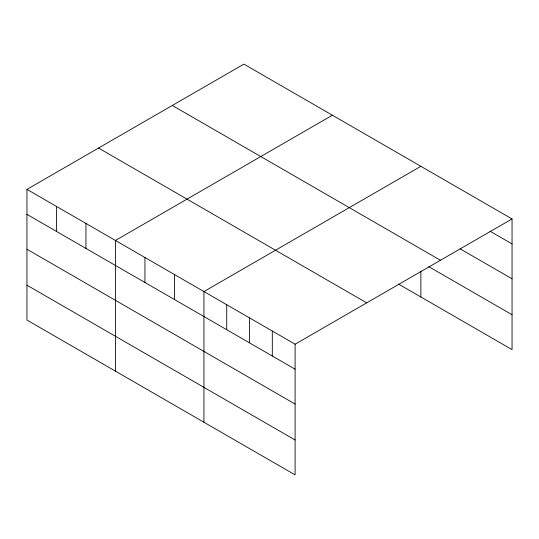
<?xml version="1.0" encoding="UTF-8"?>
<svg xmlns="http://www.w3.org/2000/svg" width="539" height="539" viewBox="0 0 539 539"><rect width="100%" height="100%" fill="white"/><g stroke="black" fill="none" stroke-linecap="round" stroke-linejoin="round"><path stroke-width="0.81" d="M26.95 189.384L295.102 344.199L295.102 474.872L26.95 320.058L26.95 189.384L243.897 64.128L512.05 218.942L512.05 349.616L398.577 284.107M332.388 115.218L115.44 240.475L115.44 371.149M420.878 166.308L203.931 291.559L203.931 422.232M295.102 344.199L512.05 218.942M489.971 231.177L512.05 243.924M460.057 248.782L512.05 278.804M172.305 105.462L440.457 260.276M428.714 266.623L512.05 314.736M98.543 148.05L366.695 302.864M26.95 214.367L295.102 369.181M26.95 249.24L295.102 404.061M26.95 285.178L295.102 439.992M420.878 271.238L420.878 296.982M272.31 331.04L272.31 356.023M249.517 317.882L249.517 342.858M226.724 304.724L226.724 329.7M174.434 274.533L174.434 299.516M144.937 257.501L144.937 282.483M85.944 223.442L85.944 248.425M56.447 206.41L56.447 231.393"/></g></svg>
